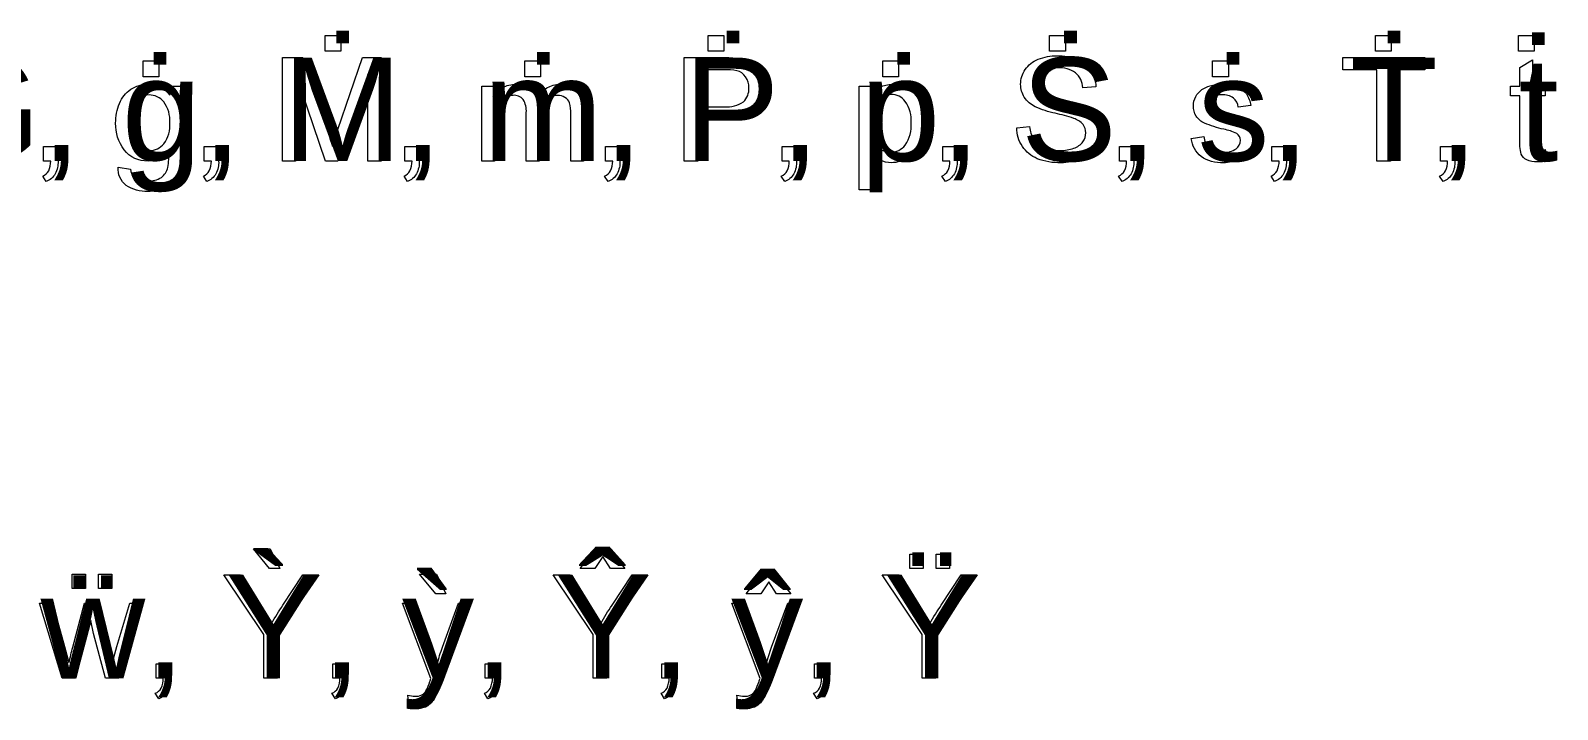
# Model space of a CAD drawing. Header units: millimetres. Extents: x 0 to 76.8, y -35.8 to 22.5.
# Drawn here: x 47.27 to 76.8, y -10.6 to 2.52 of the extents above; entities that cross this region are included whole.
import ezdxf

# ---------------------------------------------------------------- set-up
doc = ezdxf.new("R2010")
doc.units = ezdxf.units.MM
doc.layers.get('0').update_dxf_attribs({"lineweight": 0})
doc.styles.add('textstyle20', font='Arial.ttf')
doc.styles.add('textstyle22', font='Arial.ttf')

msp = doc.modelspace()

# ---------------------------------------------------------------- linework, layer by layer
at = {"color": 1, "true_color": 0xff0000, "flags": 128}
for points in [[(52.966, 2.123), (52.966, 2.428), (53.27, 2.428), (53.27, 2.123)], [(60.372, 2.123), (60.372, 2.428), (60.676, 2.428), (60.676, 2.123)], [(66.975, 2.123), (66.975, 2.428), (67.28, 2.428), (67.28, 2.123)], [(73.278, 2.123), (73.278, 2.428), (73.582, 2.428), (73.582, 2.123)], [(76.04, 2.123), (76.04, 2.428), (76.344, 2.428), (76.344, 2.123)], [(49.449, 1.629), (49.449, 1.935), (49.753, 1.935), (49.753, 1.629)], [(56.826, 1.629), (56.826, 1.935), (57.131, 1.935), (57.131, 1.629)], [(63.747, 1.629), (63.747, 1.935), (64.051, 1.935), (64.051, 1.629)], [(70.126, 1.629), (70.126, 1.935), (70.431, 1.935), (70.431, 1.629)], [(73.302, 0), (73.302, 1.764), (72.643, 1.764), (72.643, 2), (74.229, 2), (74.229, 1.764), (73.567, 1.764), (73.567, 0)], [(52.091, -7.877), (51.893, -7.877), (51.578, -7.495), (51.906, -7.495)], [(58.334, -7.645), (58.18, -7.877), (57.899, -7.877), (58.194, -7.495), (58.456, -7.495), (58.763, -7.877), (58.484, -7.877)], [(64.274, -7.877), (64.274, -7.598), (64.53, -7.598), (64.53, -7.877)], [(64.783, -7.877), (64.783, -7.598), (65.039, -7.598), (65.039, -7.877)], [(48.075, -8.267), (48.075, -7.988), (48.331, -7.988), (48.331, -8.267)], [(48.584, -8.267), (48.584, -7.988), (48.84, -7.988), (48.84, -8.267)], [(55.302, -8.371), (55.104, -8.371), (54.789, -7.989), (55.117, -7.989)], [(61.545, -8.139), (61.391, -8.371), (61.11, -8.371), (61.405, -7.989), (61.667, -7.989), (61.974, -8.371), (61.695, -8.371)]]:
    msp.add_lwpolyline(points, close=True, dxfattribs=at)
for points in [[(52.139, 0), (52.139, 2), (52.537, 2), (53.011, 0.584, -0.005268), (53.106, 0.288, -0.006113), (53.213, 0.608), (53.691, 2), (54.048, 2), (54.048, 0), (53.792, 0), (53.792, 1.674), (53.211, 0), (52.972, 0), (52.394, 1.703), (52.394, 0)], [(59.907, 0), (59.907, 2), (60.661, 2, -0.04191), (60.965, 1.981, -0.110867), (61.212, 1.887, -0.130101), (61.372, 1.694, -0.115585), (61.433, 1.422, -0.194691), (61.271, 0.99, -0.204943), (60.684, 0.813), (60.171, 0.813), (60.171, 0)], [(66.338, 0.643), (66.588, 0.664, 0.119456), (66.671, 0.418, 0.144044), (66.872, 0.263, 0.103667), (67.179, 0.203, 0.092959), (67.446, 0.248, 0.146076), (67.619, 0.372, 0.161532), (67.675, 0.543, 0.171255), (67.621, 0.707, 0.135609), (67.441, 0.825, 0.026241), (67.085, 0.923, -0.055931), (66.698, 1.048, -0.133153), (66.485, 1.234, -0.144675), (66.415, 1.483, -0.148723), (66.501, 1.766, -0.154319), (66.752, 1.966, -0.098949), (67.119, 2.034, -0.100426), (67.511, 1.962, -0.151768), (67.772, 1.752, -0.13895), (67.87, 1.437), (67.617, 1.417, 0.202244), (67.478, 1.704, 0.172814), (67.13, 1.801, 0.16569), (66.78, 1.713, 0.239258), (66.67, 1.501, 0.223505), (66.748, 1.323, 0.101573), (67.147, 1.181, -0.04372), (67.589, 1.053, -0.138139), (67.847, 0.849, -0.15259), (67.93, 0.565, -0.147631), (67.839, 0.264, -0.145213), (67.576, 0.044, -0.108739), (67.191, -0.034, -0.101357), (66.736, 0.045, -0.149848), (66.448, 0.283, -0.142028)], [(76.557, 0.22), (76.593, 0.003, -0.05141), (76.407, -0.019, -0.128025), (76.2, 0.023, -0.164862), (76.096, 0.134, -0.083449), (76.066, 0.424), (76.066, 1.258), (75.886, 1.258), (75.886, 1.449), (76.066, 1.449), (76.066, 1.808), (76.31, 1.955), (76.31, 1.449), (76.557, 1.449), (76.557, 1.258), (76.31, 1.258), (76.31, 0.411, 0.079764), (76.323, 0.276, 0.159908), (76.365, 0.228, 0.133577), (76.449, 0.21, 0.0339)], [(48.965, -0.12), (49.203, -0.156, 0.207726), (49.287, -0.317, 0.162438), (49.536, -0.385, 0.159011), (49.8, -0.317, 0.175444), (49.925, -0.126, 0.05044), (49.943, 0.19, -0.231348), (49.542, 0, -0.247581), (49.079, 0.216, -0.167951), (48.915, 0.733, -0.102367), (48.991, 1.115, -0.147834), (49.208, 1.386, -0.151593), (49.543, 1.482, -0.239751), (49.966, 1.274), (49.966, 1.449), (50.192, 1.449), (50.192, 0.196, -0.103048), (50.124, -0.283, -0.158741), (49.905, -0.506, -0.126471), (49.538, -0.588, -0.160822), (49.119, -0.471, -0.259536)], [(55.995, 0), (55.995, 1.449), (56.215, 1.449), (56.215, 1.246, -0.122589), (56.397, 1.417, -0.132678), (56.654, 1.482, -0.145881), (56.918, 1.415, -0.170219), (57.064, 1.228, -0.264542), (57.511, 1.482, -0.208396), (57.843, 1.362, -0.196192), (57.959, 0.995), (57.959, 0), (57.714, 0), (57.714, 0.913, 0.079929), (57.691, 1.125, 0.169776), (57.604, 1.229, 0.14396), (57.457, 1.269, 0.207911), (57.203, 1.167, 0.1977), (57.102, 0.842), (57.102, 0), (56.856, 0), (56.856, 0.941, 0.156318), (56.796, 1.187, 0.248518), (56.6, 1.269, 0.142454), (56.408, 1.214, 0.16978), (56.281, 1.055, 0.085609), (56.241, 0.752), (56.241, 0)], [(60.171, 1.049), (60.688, 1.049, 0.177063), (61.053, 1.145, 0.22336), (61.16, 1.413, 0.158845), (61.097, 1.628, 0.17794), (60.93, 1.746, 0.054895), (60.683, 1.764), (60.171, 1.764)], [(63.291, -0.555), (63.291, 1.449), (63.515, 1.449), (63.515, 1.261, -0.11188), (63.693, 1.426, -0.128185), (63.935, 1.482, -0.152394), (64.262, 1.386, -0.150129), (64.476, 1.117, -0.099605), (64.549, 0.735, -0.106588), (64.469, 0.335, -0.152257), (64.237, 0.062, -0.142947), (63.917, -0.033, -0.124341), (63.697, 0.019, -0.10426), (63.536, 0.15), (63.536, -0.555)], [(69.714, 0.432), (69.957, 0.471, 0.191729), (70.071, 0.247, 0.177012), (70.332, 0.169, 0.174727), (70.583, 0.238, 0.231674), (70.665, 0.4, 0.268899), (70.593, 0.531, 0.062319), (70.342, 0.614, -0.042932), (69.968, 0.732, -0.147769), (69.809, 0.87, -0.14091), (69.755, 1.064, -0.125769), (69.8, 1.244, -0.116437), (69.92, 1.381, -0.085494), (70.077, 1.452, -0.072456), (70.289, 1.482, -0.091222), (70.588, 1.432, -0.14554), (70.779, 1.299, -0.116932), (70.863, 1.075), (70.623, 1.042, 0.196456), (70.528, 1.217, 0.170944), (70.307, 1.28, 0.158213), (70.065, 1.224, 0.243264), (69.993, 1.093, 0.172921), (70.023, 1.007, 0.134786), (70.117, 0.941, 0.014218), (70.334, 0.879, -0.031575), (70.697, 0.765, -0.143007), (70.859, 0.636, -0.155188), (70.918, 0.426, -0.1501), (70.846, 0.194, -0.146876), (70.639, 0.027, -0.104578), (70.334, -0.033, -0.168482), (69.903, 0.085, -0.187793)], [(49.168, 0.75, 0.176888), (49.281, 0.334, 0.228663), (49.565, 0.203, 0.226073), (49.849, 0.334, 0.180122), (49.963, 0.742, 0.181744), (49.845, 1.143, 0.226827), (49.561, 1.278, 0.22896), (49.282, 1.145, 0.179664)], [(63.513, 0.716, 0.17524), (63.626, 0.303, 0.231402), (63.901, 0.169, 0.232062), (64.181, 0.308, 0.17434), (64.298, 0.737, 0.173005), (64.184, 1.151, 0.234621), (63.912, 1.289, 0.234145), (63.634, 1.143, 0.17393)], [(47.521, 0), (47.521, 0.28), (47.801, 0.28), (47.801, 0, -0.130548), (47.746, -0.249, -0.163846), (47.573, -0.396), (47.505, -0.291, 0.167885), (47.62, -0.19, 0.115394), (47.66, 0)], [(50.627, 0), (50.627, 0.28), (50.907, 0.28), (50.907, 0, -0.130548), (50.853, -0.249, -0.163846), (50.679, -0.396), (50.611, -0.291, 0.167885), (50.726, -0.19, 0.115394), (50.767, 0)], [(54.507, 0), (54.507, 0.28), (54.787, 0.28), (54.787, 0, -0.130548), (54.732, -0.249, -0.163846), (54.559, -0.396), (54.491, -0.291, 0.167885), (54.605, -0.19, 0.115394), (54.646, 0)], [(58.387, 0), (58.387, 0.28), (58.667, 0.28), (58.667, 0, -0.130548), (58.612, -0.249, -0.163846), (58.439, -0.396), (58.371, -0.291, 0.167885), (58.485, -0.19, 0.115394), (58.526, 0)], [(61.803, 0), (61.803, 0.28), (62.082, 0.28), (62.082, 0, -0.130548), (62.028, -0.249, -0.163846), (61.854, -0.396), (61.786, -0.291, 0.167885), (61.901, -0.19, 0.115394), (61.942, 0)], [(64.909, 0), (64.909, 0.28), (65.188, 0.28), (65.188, 0, -0.130548), (65.134, -0.249, -0.163846), (64.961, -0.396), (64.892, -0.291, 0.167885), (65.007, -0.19, 0.115394), (65.048, 0)], [(68.324, 0), (68.324, 0.28), (68.604, 0.28), (68.604, 0, -0.130548), (68.549, -0.249, -0.163846), (68.376, -0.396), (68.308, -0.291, 0.167885), (68.423, -0.19, 0.115394), (68.464, 0)], [(71.274, 0), (71.274, 0.28), (71.553, 0.28), (71.553, 0, -0.130548), (71.499, -0.249, -0.163846), (71.326, -0.396), (71.257, -0.291, 0.167885), (71.372, -0.19, 0.115394), (71.413, 0)], [(74.533, 0), (74.533, 0.28), (74.812, 0.28), (74.812, 0, -0.130548), (74.758, -0.249, -0.163846), (74.585, -0.396), (74.516, -0.291, 0.167885), (74.631, -0.19, 0.115394), (74.672, 0)], [(51.781, -10), (51.781, -9.153), (51.01, -8), (51.332, -8), (51.726, -8.603, -0.016297), (51.93, -8.941, -0.014151), (52.148, -8.588), (52.535, -8), (52.844, -8), (52.046, -9.153), (52.046, -10)], [(58.146, -10), (58.146, -9.153), (57.375, -8), (57.697, -8), (58.091, -8.603, -0.016297), (58.295, -8.941, -0.014151), (58.513, -8.588), (58.9, -8), (59.209, -8), (58.411, -9.153), (58.411, -10)], [(64.511, -10), (64.511, -9.153), (63.74, -8), (64.062, -8), (64.457, -8.603, -0.016297), (64.66, -8.941, -0.014151), (64.878, -8.588), (65.266, -8), (65.574, -8), (64.776, -9.153), (64.776, -10)], [(47.884, -10), (47.44, -8.551), (47.694, -8.551), (47.925, -9.387), (48.011, -9.698, -0.001409), (48.086, -9.4), (48.316, -8.551), (48.569, -8.551), (48.786, -9.392), (48.858, -9.668), (48.941, -9.389), (49.189, -8.551), (49.428, -8.551), (48.975, -10), (48.72, -10), (48.489, -9.132), (48.434, -8.885), (48.14, -10)], [(54.591, -10.558), (54.564, -10.327, 0.065241), (54.704, -10.349, 0.126008), (54.835, -10.322, 0.126353), (54.916, -10.246, 0.041081), (54.991, -10.063, -0.009371), (55.012, -10.003), (54.463, -8.551), (54.727, -8.551), (55.029, -9.39, -0.02362), (55.134, -9.726, -0.02614), (55.235, -9.396), (55.545, -8.551), (55.79, -8.551), (55.239, -10.025, -0.030845), (55.101, -10.353, -0.12181), (54.951, -10.531, -0.151283), (54.749, -10.588, -0.082437)], [(60.956, -10.558), (60.929, -10.327, 0.065241), (61.069, -10.349, 0.126008), (61.2, -10.322, 0.126353), (61.281, -10.246, 0.041081), (61.356, -10.063, -0.009371), (61.378, -10.003), (60.828, -8.551), (61.092, -8.551), (61.394, -9.39, -0.02362), (61.499, -9.726, -0.02614), (61.6, -9.396), (61.91, -8.551), (62.155, -8.551), (61.604, -10.025, -0.030845), (61.466, -10.353, -0.12181), (61.316, -10.531, -0.151283), (61.114, -10.588, -0.082437)], [(49.698, -10), (49.698, -9.72), (49.978, -9.72), (49.978, -10, -0.130548), (49.923, -10.249, -0.163846), (49.75, -10.396), (49.681, -10.291, 0.167885), (49.796, -10.19, 0.115394), (49.837, -10)], [(53.114, -10), (53.114, -9.72), (53.393, -9.72), (53.393, -10, -0.130548), (53.339, -10.249, -0.163846), (53.165, -10.396), (53.097, -10.291, 0.167885), (53.212, -10.19, 0.115394), (53.253, -10)], [(56.063, -10), (56.063, -9.72), (56.343, -9.72), (56.343, -10, -0.130548), (56.288, -10.249, -0.163846), (56.115, -10.396), (56.047, -10.291, 0.167885), (56.161, -10.19, 0.115394), (56.202, -10)], [(59.479, -10), (59.479, -9.72), (59.758, -9.72), (59.758, -10, -0.130548), (59.704, -10.249, -0.163846), (59.53, -10.396), (59.462, -10.291, 0.167885), (59.577, -10.19, 0.115394), (59.618, -10)], [(62.428, -10), (62.428, -9.72), (62.708, -9.72), (62.708, -10, -0.130548), (62.653, -10.249, -0.163846), (62.48, -10.396), (62.412, -10.291, 0.167885), (62.526, -10.19, 0.115394), (62.567, -10)]]:
    msp.add_lwpolyline(points, format="xyb", close=True, dxfattribs=at)

# ---------------------------------------------------------------- texts
for s, style, p in [('Ḃ, ḃ, Ċ, ċ, Ḋ, ḋ, Ḟ, ḟ, Ġ, ġ, Ṁ, ṁ, Ṗ, ṗ, Ṡ, ṡ, Ṫ, ṫ', 'textstyle20', (20, 0)), ('Ẁ, ẁ, Ẃ, ẃ, Ŵ, ŵ, Ẅ, ẅ, Ỳ, ỳ, Ŷ, ŷ, Ÿ', 'textstyle22', (20, -10))]:
    msp.add_text(s, height=2, dxfattribs=dict(style=style)).set_placement(p)

doc.saveas('drawing.dxf')
